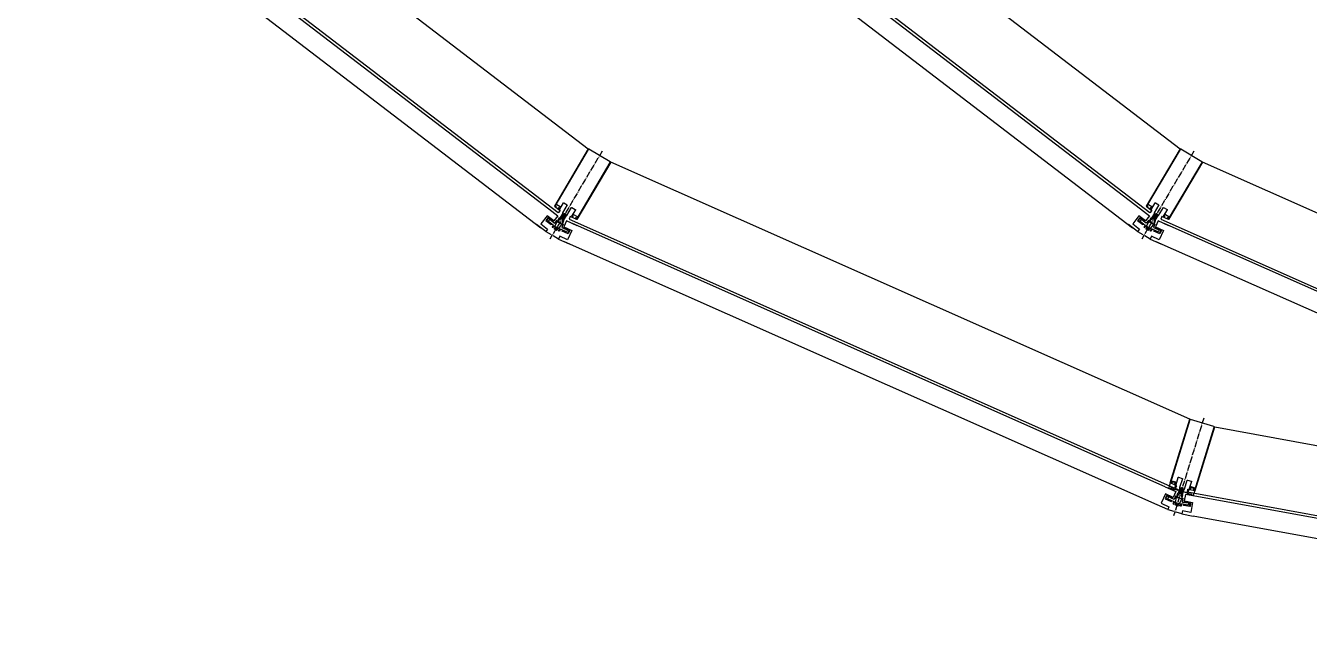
# Model space of a CAD drawing. Header units: millimetres. Extents: x 5429406 to 5440208, y -620941 to -619789.
# Drawn here: x 5429876.5 to 5430127.2, y -620816.6 to -620697.6 of the extents above; entities that cross this region are included whole.
import ezdxf

# ---------------------------------------------------------------- set-up
doc = ezdxf.new("R2010")
doc.units = ezdxf.units.MM
doc.header["$LTSCALE"] = 0.05
doc.linetypes.add('ACAD_ISO04W100', pattern=[30, 24, -3, 0, -3])
for name, color, linetype in [('aksoy_aks', 1, 'ACAD_ISO04W100'), ('aksoy_aksesuar', 31, 'Continuous'), ('aksoy_cam', 4, 'Continuous'), ('aksoy_profil', 40, 'Continuous'), ('N_Kes-Profil', 52, 'Continuous'), ('N_Mlz-Fitil', 10, 'Continuous')]:
    doc.layers.add(name, color=color, linetype=linetype)
doc.layers.add('aksoy_bant', color=1, linetype='Continuous', lineweight=5)

# ---------------------------------------------------------------- blocks, each defined once
blk = doc.blocks.new('A$C7E651983')
at = {"layer": 'aksoy_aksesuar'}
for p, q in [((-14.8, 4.3), (-14.8, 0.5)), ((-9.8, 4.6), (-14.5, 4.6)), ((-14.5, 0.2), (-1.9, 0.2)), ((-9.1, 4.1), (-9.4, 4.5)), ((-2.9, 4.1), (-9.1, 4.1)), ((-2.7, 11.3), (-2.7, 4.3)), ((-2.1, 11.5), (-2.5, 11.5)), ((-1.9, 10.9), (-1.9, 11.3)), ((9.3, 10.7), (-1.7, 10.7)), ((-1.7, 0), (-1.7, -4)), ((-0.2, -3.1), (-0.2, 0)), ((0, 0.2), (7.6, 0.2)), ((7.8, 0), (7.8, -3.1)), ((9.3, -4), (9.3, 0)), ((9.5, 11.3), (9.5, 10.9)), ((9.5, 0.2), (10.1, 0.2)), ((10.1, 11.5), (9.7, 11.5)), ((10.3, 0.4), (10.3, 11.3)), ((-1.4, -4.3), (-1.2, -4.3)), ((-1.2, -4.3), (0.3, -4.3)), ((0.6, -3.1), (-0.2, -3.1)), ((0.6, -4), (0.6, -3.1)), ((7.8, -3.1), (7, -3.1)), ((7, -3.1), (7, -4)), ((7.3, -4.3), (8.8, -4.3)), ((8.8, -4.3), (9, -4.3))]:
    blk.add_line(p, q, dxfattribs=at)
for centre, radius, start, end in [((-14.5, 4.3), 0.3, 90, 180), ((-14.5, 0.5), 0.3, 180, 270), ((-9.8, 4.1), 0.5, 45, 90), ((-2.9, 4.3), 0.2, 270, 0), ((-2.5, 11.3), 0.2, 90, 180), ((-2.1, 11.3), 0.2, 0, 90), ((-1.7, 10.9), 0.2, 180, 270), ((-1.9, 0), 0.2, 0, 90), ((0, 0), 0.2, 90, 180), ((7.6, 0), 0.2, 0, 90), ((9.3, 10.9), 0.2, 270, 0), ((9.5, 0), 0.2, 90, 180), ((9.7, 11.3), 0.2, 90, 180), ((10.1, 11.3), 0.2, 0, 90), ((10.1, 0.4), 0.2, 270, 0), ((-1.4, -4), 0.3, 180, 270), ((0.3, -4), 0.3, 270, 0), ((7.3, -4), 0.3, 180, 270), ((9, -4), 0.3, 270, 0)]:
    blk.add_arc(centre, radius, start, end, dxfattribs=at)
blk = doc.blocks.new('A$C1CF42471')
at = {"layer": 'aksoy_bant', "elevation": 0}
for points in [[(16.5, -9.3), (5, -12.9), (4.7, -11.9), (16.2, -8.4)], [(13.7, -17.5), (6.1, -19.8), (5.8, -18.9), (13.4, -16.6)]]:
    blk.add_lwpolyline(points, close=True, dxfattribs=at)
at = {"layer": 'aksoy_cam'}
blk.add_lwpolyline([(21.5, 6.6), (0, 0), (3.8, -12.2), (19.5, -7.3), (25.4, -26.4), (9.7, -31.3), (11.4, -37), (32.9, -30.4)], dxfattribs=at)
at = {"layer": 'N_Kes-Profil', "elevation": 0}
blk.add_lwpolyline([(15.8, -10.6), (4.4, -14.1), (4.1, -13.1), (16.5, -9.3), (18.8, -16.9), (6.4, -20.8), (6.1, -19.8), (17.6, -16.3)], close=True, dxfattribs=at)
at = {"layer": 'aksoy_cam', "extrusion": (0, 0, -1), "zscale": -0.9999999999999998, "rotation": 342.8183150884626}
blk.add_blockref('A$C7E651983', (0.1, -20.7), dxfattribs=at)

msp = doc.modelspace()

# ---------------------------------------------------------------- linework, layer by layer
at = {"layer": 'aksoy_aks', "transparency": 33554541}
for p, q in [((5429989.04, -620722.06), (5429978.85, -620739.24)), ((5430104.61, -620722.06), (5430094.42, -620739.24)), ((5430106.54, -620774.19), (5430100.64, -620793.28))]:
    msp.add_line(p, q, dxfattribs=at)
at = {"layer": 'aksoy_aks', "color": 8, "transparency": 33554541}
for p, q in [((5429980.53, -620739.25), (5429978.03, -620737.77)), ((5430096.09, -620739.25), (5430093.6, -620737.77)), ((5430102.27, -620792.91, -245.25), (5430099.5, -620792.05))]:
    msp.add_line(p, q, dxfattribs=at)
at = {"layer": 'aksoy_cam', "transparency": 33554541}
for p, q in [((5429878.81, -620656.97), (5429978.61, -620733.33)), ((5429994.37, -620656.97), (5430094.17, -620733.33)), ((5429876.45, -620660.05), (5429977.04, -620737.02)), ((5429992.02, -620660.05), (5430092.61, -620737.02)), ((5430099.02, -620787.59), (5429983.24, -620736.22)), ((5430214.58, -620787.59), (5430098.81, -620736.22)), ((5430097.44, -620791.13), (5429981.67, -620739.76)), ((5430213.01, -620791.13), (5430097.24, -620739.76)), ((5430228.96, -620812.15, -245.25), (5430105.18, -620789.5, -245.25)), ((5430231.71, -620816.59, -245.25), (5430104.48, -620793.31, -245.25))]:
    msp.add_line(p, q, dxfattribs=at)
at = {"layer": 'aksoy_profil', "transparency": 33554541}
for points in [[(5429888.09, -620646.44), (5429986.34, -620721.62), (5429979.71, -620732.79), (5429980.82, -620733.64), (5429980.46, -620734.12), (5429877.56, -620655.39), (5429877.92, -620654.91), (5429879.04, -620655.76)], [(5430003.65, -620646.44), (5430101.9, -620721.62), (5430095.28, -620732.79), (5430096.39, -620733.64), (5430096.02, -620734.12), (5429993.13, -620655.39), (5429993.49, -620654.91), (5429994.6, -620655.76)], [(5430103.8, -620774.4), (5429990.72, -620724.22), (5429984.1, -620735.4), (5429982.82, -620734.83), (5429982.57, -620735.38), (5430101, -620787.93), (5430101.25, -620787.38), (5430099.97, -620786.81)], [(5430219.37, -620774.4), (5430106.29, -620724.22), (5430099.66, -620735.4), (5430098.38, -620734.83), (5430098.14, -620735.38), (5430216.57, -620787.93), (5430216.81, -620787.38), (5430215.53, -620786.81)]]:
    msp.add_lwpolyline(points, close=True, dxfattribs=at)
at = {"layer": 'aksoy_profil', "transparency": 33554541, "elevation": -245.25}
msp.add_lwpolyline([(5430231.03, -620812.02), (5430103.35, -620788.66), (5430103.46, -620788.06), (5430104.84, -620788.32), (5430108.68, -620775.9), (5430231.23, -620798.33), (5430229.76, -620811.18), (5430231.14, -620811.43)], close=True, dxfattribs=at)
at = {"layer": 'N_Kes-Profil', "transparency": 33554541}
for points in [[(5429980.76, -620735.17, -0.267949), (5429980.73, -620735.18), (5429980.64, -620735.18, 0.267949), (5429980.61, -620735.19), (5429980.42, -620735.51, 0.414214), (5429980.43, -620735.55), (5429980.53, -620735.61, 0.198912), (5429980.56, -620735.62), (5429980.63, -620735.6, 0.249568), (5429980.65, -620735.58, 0.414214), (5429980.64, -620735.54), (5429980.6, -620735.51, -0.414214), (5429980.59, -620735.47), (5429980.64, -620735.38), (5429980.9, -620735.38, 0.267949), (5429980.93, -620735.37), (5429980.97, -620735.29), (5429980.96, -620735.25), (5429981, -620735.24), (5429981.05, -620735.15), (5429981.04, -620735.11), (5429981.08, -620735.1), (5429981.14, -620735.02), (5429981.12, -620734.98), (5429981.17, -620734.97), (5429981.22, -620734.88), (5429981.21, -620734.84), (5429981.25, -620734.83), (5429981.3, -620734.74), (5429981.29, -620734.7), (5429981.33, -620734.69), (5429981.38, -620734.61), (5429981.37, -620734.57), (5429981.41, -620734.56), (5429981.46, -620734.47), (5429981.45, -620734.43), (5429981.49, -620734.42), (5429981.53, -620734.34, -1.018263), (5429981.86, -620734.54), (5429981.87, -620734.59), (5429981.83, -620734.6), (5429981.78, -620734.68), (5429981.79, -620734.72), (5429981.75, -620734.73), (5429981.7, -620734.82), (5429981.71, -620734.86), (5429981.67, -620734.87), (5429981.61, -620734.95), (5429981.62, -620735), (5429981.58, -620735.01), (5429981.53, -620735.09), (5429981.54, -620735.13), (5429981.5, -620735.14), (5429981.45, -620735.23), (5429981.46, -620735.27), (5429981.42, -620735.28), (5429981.37, -620735.36), (5429981.38, -620735.41), (5429981.34, -620735.42), (5429981.29, -620735.5), (5429981.3, -620735.54), (5429981.26, -620735.55), (5429981.25, -620735.58), (5429981.38, -620735.82), (5429981.33, -620735.91, -0.414214), (5429981.29, -620735.92), (5429981.24, -620735.89, 0.414214), (5429981.2, -620735.91, 0.26896), (5429981.19, -620735.93), (5429981.21, -620736.01, 0.198912), (5429981.23, -620736.02), (5429981.33, -620736.08, 0.414214), (5429981.37, -620736.07), (5429981.56, -620735.76, 0.267949), (5429981.56, -620735.73), (5429981.51, -620735.64, -0.267949), (5429981.51, -620735.61), (5429982.09, -620734.65, -0.414214), (5429982.12, -620734.64), (5429982.13, -620734.65, 0.414214), (5429982.16, -620734.64), (5429983.08, -620733.09, -0.414214), (5429983.12, -620733.08), (5429983.8, -620733.48, -0.414214), (5429983.81, -620733.52), (5429983.08, -620734.76, 0.414214), (5429983.09, -620734.8), (5429983.25, -620734.9, 0.198912), (5429983.27, -620734.9), (5429983.34, -620734.88, 0.198912), (5429983.36, -620734.87, 0.501408), (5429983.36, -620734.82), (5429983.28, -620734.78, -0.414214), (5429983.27, -620734.74), (5429983.43, -620734.46, -0.414214), (5429983.47, -620734.45), (5429984.15, -620734.85, -0.414214), (5429984.16, -620734.89), (5429984, -620735.17, -0.414214), (5429983.96, -620735.18), (5429983.88, -620735.13, 0.414214), (5429983.84, -620735.14, 0.26896), (5429983.83, -620735.17), (5429983.85, -620735.25, 0.198912), (5429983.86, -620735.26), (5429984.03, -620735.36, 0.414214), (5429984.07, -620735.35), (5429990.63, -620724.28, 0.414214), (5429990.6, -620724.14), (5429986.47, -620721.69, 0.414214), (5429986.33, -620721.73), (5429979.77, -620732.8, 0.407095), (5429979.78, -620732.84), (5429979.94, -620732.94, 0.198912), (5429979.96, -620732.94), (5429980.03, -620732.92, 0.198912), (5429980.05, -620732.91, 0.501408), (5429980.04, -620732.86), (5429979.97, -620732.81, -0.414214), (5429979.96, -620732.77), (5429980.12, -620732.5, -0.414214), (5429980.16, -620732.49), (5429980.84, -620732.89, -0.414214), (5429980.85, -620732.93), (5429980.69, -620733.21, -0.414214), (5429980.65, -620733.22), (5429980.57, -620733.17, 0.414214), (5429980.53, -620733.18, 0.26896), (5429980.52, -620733.21), (5429980.54, -620733.28, 0.198912), (5429980.55, -620733.3), (5429980.71, -620733.4, 0.414214), (5429980.75, -620733.38), (5429981.49, -620732.15, -0.414214), (5429981.53, -620732.14), (5429982.21, -620732.54, -0.414214), (5429982.22, -620732.58), (5429981.3, -620734.13, 0.702574), (5429981.32, -620734.17, -0.557595), (5429981.33, -620734.2)], [(5430096.32, -620735.17, -0.267949), (5430096.3, -620735.18), (5430096.2, -620735.18, 0.267949), (5430096.18, -620735.19), (5430095.99, -620735.51, 0.414214), (5430096, -620735.55), (5430096.1, -620735.61, 0.198912), (5430096.12, -620735.62), (5430096.2, -620735.6, 0.249568), (5430096.22, -620735.58, 0.414214), (5430096.21, -620735.54), (5430096.16, -620735.51, -0.414214), (5430096.15, -620735.47), (5430096.21, -620735.38), (5430096.47, -620735.38, 0.267949), (5430096.49, -620735.37), (5430096.54, -620735.29), (5430096.53, -620735.25), (5430096.57, -620735.24), (5430096.62, -620735.15), (5430096.61, -620735.11), (5430096.65, -620735.1), (5430096.7, -620735.02), (5430096.69, -620734.98), (5430096.73, -620734.97), (5430096.78, -620734.88), (5430096.77, -620734.84), (5430096.81, -620734.83), (5430096.86, -620734.74), (5430096.85, -620734.7), (5430096.89, -620734.69), (5430096.94, -620734.61), (5430096.93, -620734.57), (5430096.98, -620734.56), (5430097.03, -620734.47), (5430097.02, -620734.43), (5430097.06, -620734.42), (5430097.1, -620734.34, -1.018263), (5430097.42, -620734.54), (5430097.43, -620734.59), (5430097.39, -620734.6), (5430097.34, -620734.68), (5430097.35, -620734.72), (5430097.31, -620734.73), (5430097.26, -620734.82), (5430097.27, -620734.86), (5430097.23, -620734.87), (5430097.18, -620734.95), (5430097.19, -620735), (5430097.15, -620735.01), (5430097.1, -620735.09), (5430097.11, -620735.13), (5430097.07, -620735.14), (5430097.02, -620735.23), (5430097.03, -620735.27), (5430096.99, -620735.28), (5430096.94, -620735.36), (5430096.95, -620735.41), (5430096.91, -620735.42), (5430096.86, -620735.5), (5430096.87, -620735.54), (5430096.83, -620735.55), (5430096.81, -620735.58), (5430096.95, -620735.82), (5430096.89, -620735.91, -0.414214), (5430096.85, -620735.92), (5430096.81, -620735.89, 0.414214), (5430096.77, -620735.91, 0.26896), (5430096.76, -620735.93), (5430096.78, -620736.01, 0.198912), (5430096.79, -620736.02), (5430096.89, -620736.08, 0.414214), (5430096.93, -620736.07), (5430097.12, -620735.76, 0.267949), (5430097.12, -620735.73), (5430097.08, -620735.64, -0.267949), (5430097.08, -620735.61), (5430097.65, -620734.65, -0.414214), (5430097.68, -620734.64), (5430097.7, -620734.65, 0.414214), (5430097.73, -620734.64), (5430098.65, -620733.09, -0.414214), (5430098.69, -620733.08), (5430099.37, -620733.48, -0.414214), (5430099.38, -620733.52), (5430098.64, -620734.76, 0.414214), (5430098.65, -620734.8), (5430098.81, -620734.9, 0.198912), (5430098.84, -620734.9), (5430098.91, -620734.88, 0.198912), (5430098.93, -620734.87, 0.501408), (5430098.92, -620734.82), (5430098.84, -620734.78, -0.414214), (5430098.83, -620734.74), (5430099, -620734.46, -0.414214), (5430099.04, -620734.45), (5430099.72, -620734.85, -0.414214), (5430099.73, -620734.89), (5430099.56, -620735.17, -0.414214), (5430099.52, -620735.18), (5430099.45, -620735.13, 0.414214), (5430099.4, -620735.14, 0.26896), (5430099.4, -620735.17), (5430099.42, -620735.25, 0.198912), (5430099.43, -620735.26), (5430099.59, -620735.36, 0.414214), (5430099.63, -620735.35), (5430106.2, -620724.28, 0.414214), (5430106.16, -620724.14), (5430102.03, -620721.69, 0.414214), (5430101.9, -620721.73), (5430095.33, -620732.8, 0.407095), (5430095.34, -620732.84), (5430095.5, -620732.94, 0.198912), (5430095.53, -620732.94), (5430095.6, -620732.92, 0.198912), (5430095.62, -620732.91, 0.501408), (5430095.61, -620732.86), (5430095.53, -620732.81, -0.414214), (5430095.52, -620732.77), (5430095.69, -620732.5, -0.414214), (5430095.73, -620732.49), (5430096.41, -620732.89, -0.414214), (5430096.42, -620732.93), (5430096.25, -620733.21, -0.414214), (5430096.21, -620733.22), (5430096.13, -620733.17, 0.414214), (5430096.09, -620733.18, 0.26896), (5430096.09, -620733.21), (5430096.1, -620733.28, 0.198912), (5430096.12, -620733.3), (5430096.28, -620733.4, 0.414214), (5430096.32, -620733.38), (5430097.06, -620732.15, -0.414214), (5430097.1, -620732.14), (5430097.78, -620732.54, -0.414214), (5430097.79, -620732.58), (5430096.87, -620734.13, 0.702574), (5430096.88, -620734.17, -0.557595), (5430096.9, -620734.2)], [(5430101.54, -620788.87, -0.267949), (5430101.52, -620788.89), (5430101.43, -620788.91, 0.267949), (5430101.4, -620788.93), (5430101.29, -620789.29, 0.414214), (5430101.31, -620789.33), (5430101.43, -620789.36, 0.198912), (5430101.45, -620789.36), (5430101.52, -620789.32, 0.249568), (5430101.53, -620789.3, 0.414214), (5430101.51, -620789.26), (5430101.46, -620789.25, -0.414214), (5430101.44, -620789.21), (5430101.48, -620789.11), (5430101.73, -620789.05, 0.267949), (5430101.75, -620789.03), (5430101.78, -620788.94), (5430101.76, -620788.91), (5430101.79, -620788.89), (5430101.82, -620788.79), (5430101.8, -620788.75), (5430101.84, -620788.73), (5430101.87, -620788.64), (5430101.85, -620788.6), (5430101.89, -620788.58), (5430101.92, -620788.49), (5430101.9, -620788.45), (5430101.94, -620788.43), (5430101.97, -620788.34), (5430101.95, -620788.3), (5430101.98, -620788.28), (5430102.01, -620788.18), (5430101.99, -620788.15), (5430102.03, -620788.13), (5430102.06, -620788.03), (5430102.04, -620788), (5430102.08, -620787.98), (5430102.1, -620787.89, -1.018263), (5430102.46, -620788.01), (5430102.48, -620788.05), (5430102.45, -620788.07), (5430102.42, -620788.16), (5430102.44, -620788.2), (5430102.4, -620788.22), (5430102.37, -620788.32), (5430102.39, -620788.35), (5430102.35, -620788.37), (5430102.32, -620788.47), (5430102.34, -620788.5), (5430102.3, -620788.52), (5430102.28, -620788.62), (5430102.3, -620788.66), (5430102.26, -620788.68), (5430102.23, -620788.77), (5430102.25, -620788.81), (5430102.21, -620788.83), (5430102.18, -620788.92), (5430102.2, -620788.96), (5430102.16, -620788.98), (5430102.13, -620789.08), (5430102.15, -620789.11), (5430102.12, -620789.13), (5430102.11, -620789.16), (5430102.3, -620789.36), (5430102.27, -620789.46, -0.414214), (5430102.23, -620789.48), (5430102.18, -620789.47, 0.414214), (5430102.14, -620789.49, 0.26896), (5430102.14, -620789.52), (5430102.18, -620789.58, 0.198912), (5430102.19, -620789.6), (5430102.31, -620789.63, 0.414214), (5430102.34, -620789.61), (5430102.45, -620789.26, 0.267949), (5430102.45, -620789.23), (5430102.38, -620789.16, -0.267949), (5430102.38, -620789.13), (5430102.71, -620788.06, -0.414214), (5430102.74, -620788.04), (5430102.75, -620788.05, 0.414214), (5430102.78, -620788.04), (5430103.31, -620786.31, -0.414214), (5430103.35, -620786.29), (5430104.11, -620786.53, -0.414214), (5430104.13, -620786.56), (5430103.7, -620787.94, 0.414214), (5430103.72, -620787.98), (5430103.9, -620788.03, 0.198912), (5430103.92, -620788.03), (5430103.99, -620788, 0.198912), (5430104, -620787.98, 0.501408), (5430103.98, -620787.93), (5430103.9, -620787.91, -0.414214), (5430103.88, -620787.87), (5430103.97, -620787.56, -0.414214), (5430104.01, -620787.54), (5430104.77, -620787.78, -0.414214), (5430104.79, -620787.81), (5430104.69, -620788.12, -0.414214), (5430104.65, -620788.14), (5430104.57, -620788.11, 0.414214), (5430104.53, -620788.13, 0.26896), (5430104.53, -620788.16), (5430104.56, -620788.23, 0.198912), (5430104.58, -620788.24), (5430104.76, -620788.3, 0.414214), (5430104.8, -620788.28), (5430108.6, -620775.98, 0.414214), (5430108.53, -620775.86), (5430103.95, -620774.44, 0.414214), (5430103.82, -620774.51), (5430100.02, -620786.8, 0.407095), (5430100.04, -620786.84), (5430100.22, -620786.9, 0.198912), (5430100.24, -620786.89), (5430100.31, -620786.86, 0.198912), (5430100.32, -620786.84, 0.501408), (5430100.31, -620786.8), (5430100.22, -620786.77, -0.414214), (5430100.2, -620786.73), (5430100.29, -620786.43, -0.414214), (5430100.33, -620786.41), (5430101.09, -620786.64, -0.414214), (5430101.11, -620786.68), (5430101.01, -620786.98, -0.414214), (5430100.97, -620787), (5430100.89, -620786.98, 0.414214), (5430100.85, -620787, 0.26896), (5430100.85, -620787.03), (5430100.89, -620787.09, 0.198912), (5430100.9, -620787.11), (5430101.08, -620787.16, 0.414214), (5430101.12, -620787.14), (5430101.55, -620785.77, -0.414214), (5430101.58, -620785.75), (5430102.34, -620785.98, -0.414214), (5430102.36, -620786.02), (5430101.82, -620787.74, 0.702574), (5430101.85, -620787.77, -0.557595), (5430101.87, -620787.8)]]:
    msp.add_lwpolyline(points, format="xyb", close=True, dxfattribs=at)
at = {"layer": 'N_Mlz-Fitil', "transparency": 33554541}
for points in [[(5430100.82, -620788.11, -0.405243), (5430100.88, -620788.08), (5430101.46, -620788.24, 0.969739), (5430101.49, -620788.15), (5430100.92, -620787.95, -0.405243), (5430100.89, -620787.89), (5430101.1, -620787.2, 0.414214), (5430101.08, -620787.16), (5430100.96, -620787.12), (5430100.85, -620787.12, -0.493145), (5430100.82, -620787.08), (5430100.87, -620786.95, -0.388879), (5430100.89, -620786.94), (5430100.92, -620786.94, 0.63707), (5430100.95, -620786.9), (5430100.87, -620786.75, 0.24542), (5430100.83, -620786.72, -0.08886), (5430100.5, -620786.62, 0.24542), (5430100.45, -620786.62), (5430100.3, -620786.7, 0.63707), (5430100.3, -620786.75), (5430100.33, -620786.76, -0.388879), (5430100.34, -620786.79), (5430100.3, -620786.92, -0.493145), (5430100.25, -620786.94), (5430100.16, -620786.88, 0.065543), (5430100.16, -620786.88), (5430100.04, -620786.84, 0.414214), (5430100, -620786.86), (5430099.72, -620787.77), (5430099.65, -620787.84, 0.719515), (5430099.67, -620787.87), (5430099.79, -620787.86), (5430099.94, -620787.91, 0.043809), (5430100.59, -620788.16, 1.011469), (5430100.62, -620788.07, -0.097794), (5430100.14, -620787.85, -0.52267), (5430100.14, -620787.82, -0.386536), (5430100.21, -620787.83, 0.128678), (5430100.62, -620788.04, -0.414214), (5430100.66, -620788.12), (5430100.65, -620788.15, 0.414214), (5430100.67, -620788.19), (5430100.76, -620788.21, 0.414214), (5430100.8, -620788.19)], [(5430103.4, -620788.91, 0.405243), (5430103.37, -620788.85), (5430102.8, -620788.65, -0.969739), (5430102.83, -620788.56), (5430103.41, -620788.72, 0.405243), (5430103.47, -620788.69), (5430103.68, -620788, -0.414214), (5430103.72, -620787.98), (5430103.84, -620788.01), (5430103.93, -620788.07, 0.493145), (5430103.98, -620788.06), (5430104.02, -620787.93, 0.388879), (5430104.01, -620787.9), (5430103.98, -620787.89, -0.63707), (5430103.98, -620787.84), (5430104.13, -620787.76, -0.24542), (5430104.17, -620787.76, 0.08886), (5430104.51, -620787.86, -0.24542), (5430104.55, -620787.89), (5430104.63, -620788.04, -0.63707), (5430104.6, -620788.08), (5430104.57, -620788.07, 0.388879), (5430104.54, -620788.09), (5430104.5, -620788.22, 0.493145), (5430104.53, -620788.26), (5430104.64, -620788.26, -0.065543), (5430104.65, -620788.26), (5430104.76, -620788.3, -0.414214), (5430104.78, -620788.34), (5430104.5, -620789.25), (5430104.52, -620789.34, -0.719515), (5430104.49, -620789.36), (5430104.39, -620789.28), (5430104.24, -620789.24, -0.043809), (5430103.56, -620789.08, -1.011469), (5430103.59, -620788.98, 0.097794), (5430104.11, -620789.08, 0.52267), (5430104.13, -620789.05, 0.386536), (5430104.07, -620789.02, -0.128678), (5430103.6, -620788.97, 0.414214), (5430103.53, -620789.01), (5430103.52, -620789.03, -0.414214), (5430103.48, -620789.05), (5430103.39, -620789.03, -0.414214), (5430103.37, -620788.99)]]:
    msp.add_lwpolyline(points, format="xyb", close=True, dxfattribs=at)

# ---------------------------------------------------------------- block references
at = {"layer": 'aksoy_profil', "transparency": 33554541, "yscale": 0.1, "zscale": 0.1}
for p, xscale, rotation in [((5429980.39, -620734.7), -0.1, 339.6952808957055), ((5429982.1, -620735.71), 0.1, 318.8899680385198), ((5430095.96, -620734.7), -0.1, 339.6952808957055), ((5430097.66, -620735.71), 0.1, 318.8899680385198), ((5430101.07, -620788.5), -0.1, 353.253338421931), ((5430102.97, -620789.09, -245.25), 0.1, 332.4480255647454)]:
    msp.add_blockref('A$C1CF42471', p, dxfattribs=dict(at, xscale=xscale, rotation=rotation))

doc.saveas('drawing.dxf')
